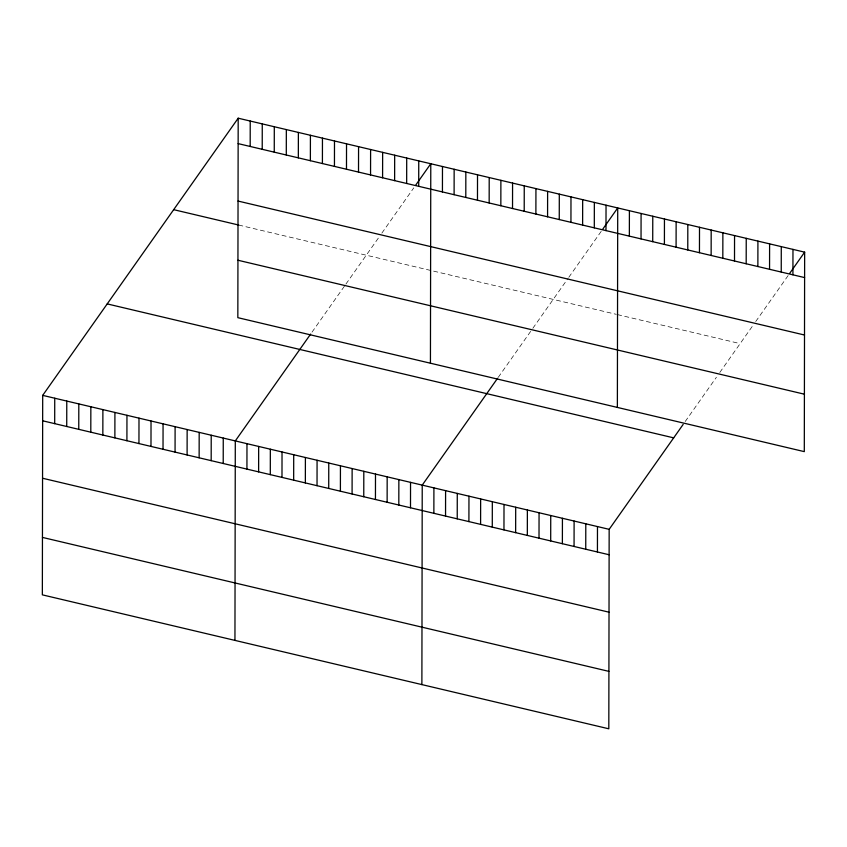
<?xml version="1.0" encoding="UTF-8"?>
<svg xmlns="http://www.w3.org/2000/svg" width="847" height="847" viewBox="0 0 847 847"><rect width="100%" height="100%" fill="white"/><g stroke="black" fill="none" stroke-linecap="round" stroke-linejoin="round"><path stroke-width="0.64" stroke-dasharray="4.24 3.18" d="M312.014 332.14L345.248 285.016M345.925 284.052L379.742 236.112M381.87 233.094L413.77 187.865M498.269 377.307L532.181 329.229M532.858 328.265L568.093 278.303M568.803 277.297L601.412 231.062M685.202 421.51L716.403 377.275M719.791 372.468L752.898 325.523M755.736 321.511L788.345 275.275M238.685 225.037L616.298 314.332M617.463 314.608L740.14 343.617"/><path stroke-width="1.27" d="M238.187 118.199L237.838 317.667L804.301 451.631L804.65 252.152L238.187 118.199L42.699 395.369L42.35 594.848L608.813 728.801L609.162 529.333L683.169 424.4M54.695 423.648L54.737 398.217M66.733 426.486L66.775 401.065M78.76 429.334L78.813 403.913M90.798 432.182L90.851 406.751M102.836 435.03L102.889 409.599M114.874 437.878L114.917 412.447M126.912 440.726L126.955 415.295M138.95 443.574L138.993 418.143M150.988 446.422L151.031 420.991M163.026 449.259L163.069 423.839M175.064 452.107L175.107 426.676M187.102 454.955L187.145 429.524M199.14 457.803L199.183 432.372M211.178 460.652L211.221 435.22M223.216 463.5L223.259 438.068M234.947 640.396L235.297 440.916L310.658 334.057M246.932 469.111L246.975 443.68M250.183 146.467L250.225 121.036M258.621 471.874L258.663 446.443M262.221 149.316L262.263 123.884M270.299 474.638L270.341 449.206M274.259 152.164L274.301 126.732M281.987 477.39L282.03 451.97M286.297 155.012L286.339 129.58M293.665 480.154L293.708 454.733M298.335 157.86L298.377 132.428M305.354 482.917L305.396 457.496M310.373 160.708L310.415 135.276M317.032 485.68L317.074 460.26M322.411 163.545L322.453 138.125M328.721 488.444L328.763 463.013M334.449 166.393L334.491 140.962M340.399 491.207L340.441 465.776M346.487 169.241L346.529 143.81M352.087 493.97L352.13 468.539M358.514 172.089L358.567 146.658M363.765 496.734L363.808 471.303M370.552 174.937L370.605 149.506M375.443 499.497L375.496 474.066M382.59 177.785L382.643 152.354M387.132 502.26L387.174 476.829M394.628 180.633L394.67 155.202M398.81 505.024L398.863 479.593M406.666 183.481L406.708 158.05M410.499 507.787L410.541 482.356M418.704 186.319L418.746 160.898M421.88 684.598L422.23 485.119L497.591 378.27M430.435 363.215L430.784 163.736L415.898 184.847M433.865 513.314L433.908 487.883M442.43 191.93L442.473 166.499M445.543 516.077L445.596 490.646M454.108 194.694L454.151 169.262M457.232 518.84L457.274 493.409M465.797 197.457L465.839 172.026M468.91 521.604L468.963 496.173M477.475 200.22L477.517 174.789M480.598 524.367L480.641 498.936M489.164 202.984L489.206 177.552M492.276 527.13L492.329 501.699M500.842 205.747L500.884 180.316M503.965 529.894L504.007 504.463M512.53 208.51L512.573 183.079M515.643 532.657L515.696 507.226M524.208 211.274L524.251 185.842M527.332 535.42L527.374 509.989M535.886 214.037L535.939 188.606M539.01 538.184L539.063 512.753M547.575 216.8L547.617 191.369M550.698 540.947L550.741 515.516M559.253 219.564L559.306 194.132M562.376 543.71L562.429 518.279M570.942 222.327L570.984 196.896M574.065 546.463L574.107 521.043M582.62 225.09L582.672 199.659M585.743 549.227L585.796 523.806M594.308 227.854L594.35 202.422M597.431 551.99L597.474 526.569M605.986 230.617L606.039 205.186M617.368 407.428L617.717 207.949L602.831 229.05M629.353 236.144L629.406 210.712M641.041 238.907L641.084 213.476M652.719 241.67L652.772 216.239M664.408 244.423L664.45 219.002M676.086 247.186L676.139 221.766M687.775 249.95L687.817 224.529M699.453 252.713L699.506 227.282M711.141 255.476L711.184 230.045M722.819 258.24L722.872 232.809M734.508 261.003L734.55 235.572M746.186 263.766L746.239 238.335M757.874 266.53L757.917 241.099M769.552 269.293L769.605 243.862M781.241 272.056L781.283 246.625M792.919 274.82L792.972 249.389M789.764 273.263L804.65 252.152M238.145 143.619L804.608 277.583M238.049 201.057L804.502 335.02M173.677 209.664L238.685 225.037M237.943 260.241L804.406 394.194M107.209 303.904L673.672 437.857M42.699 395.369L609.162 529.333M42.657 420.8L609.109 554.753M42.551 478.237L609.014 612.19M42.445 537.411L608.908 671.375"/></g></svg>
